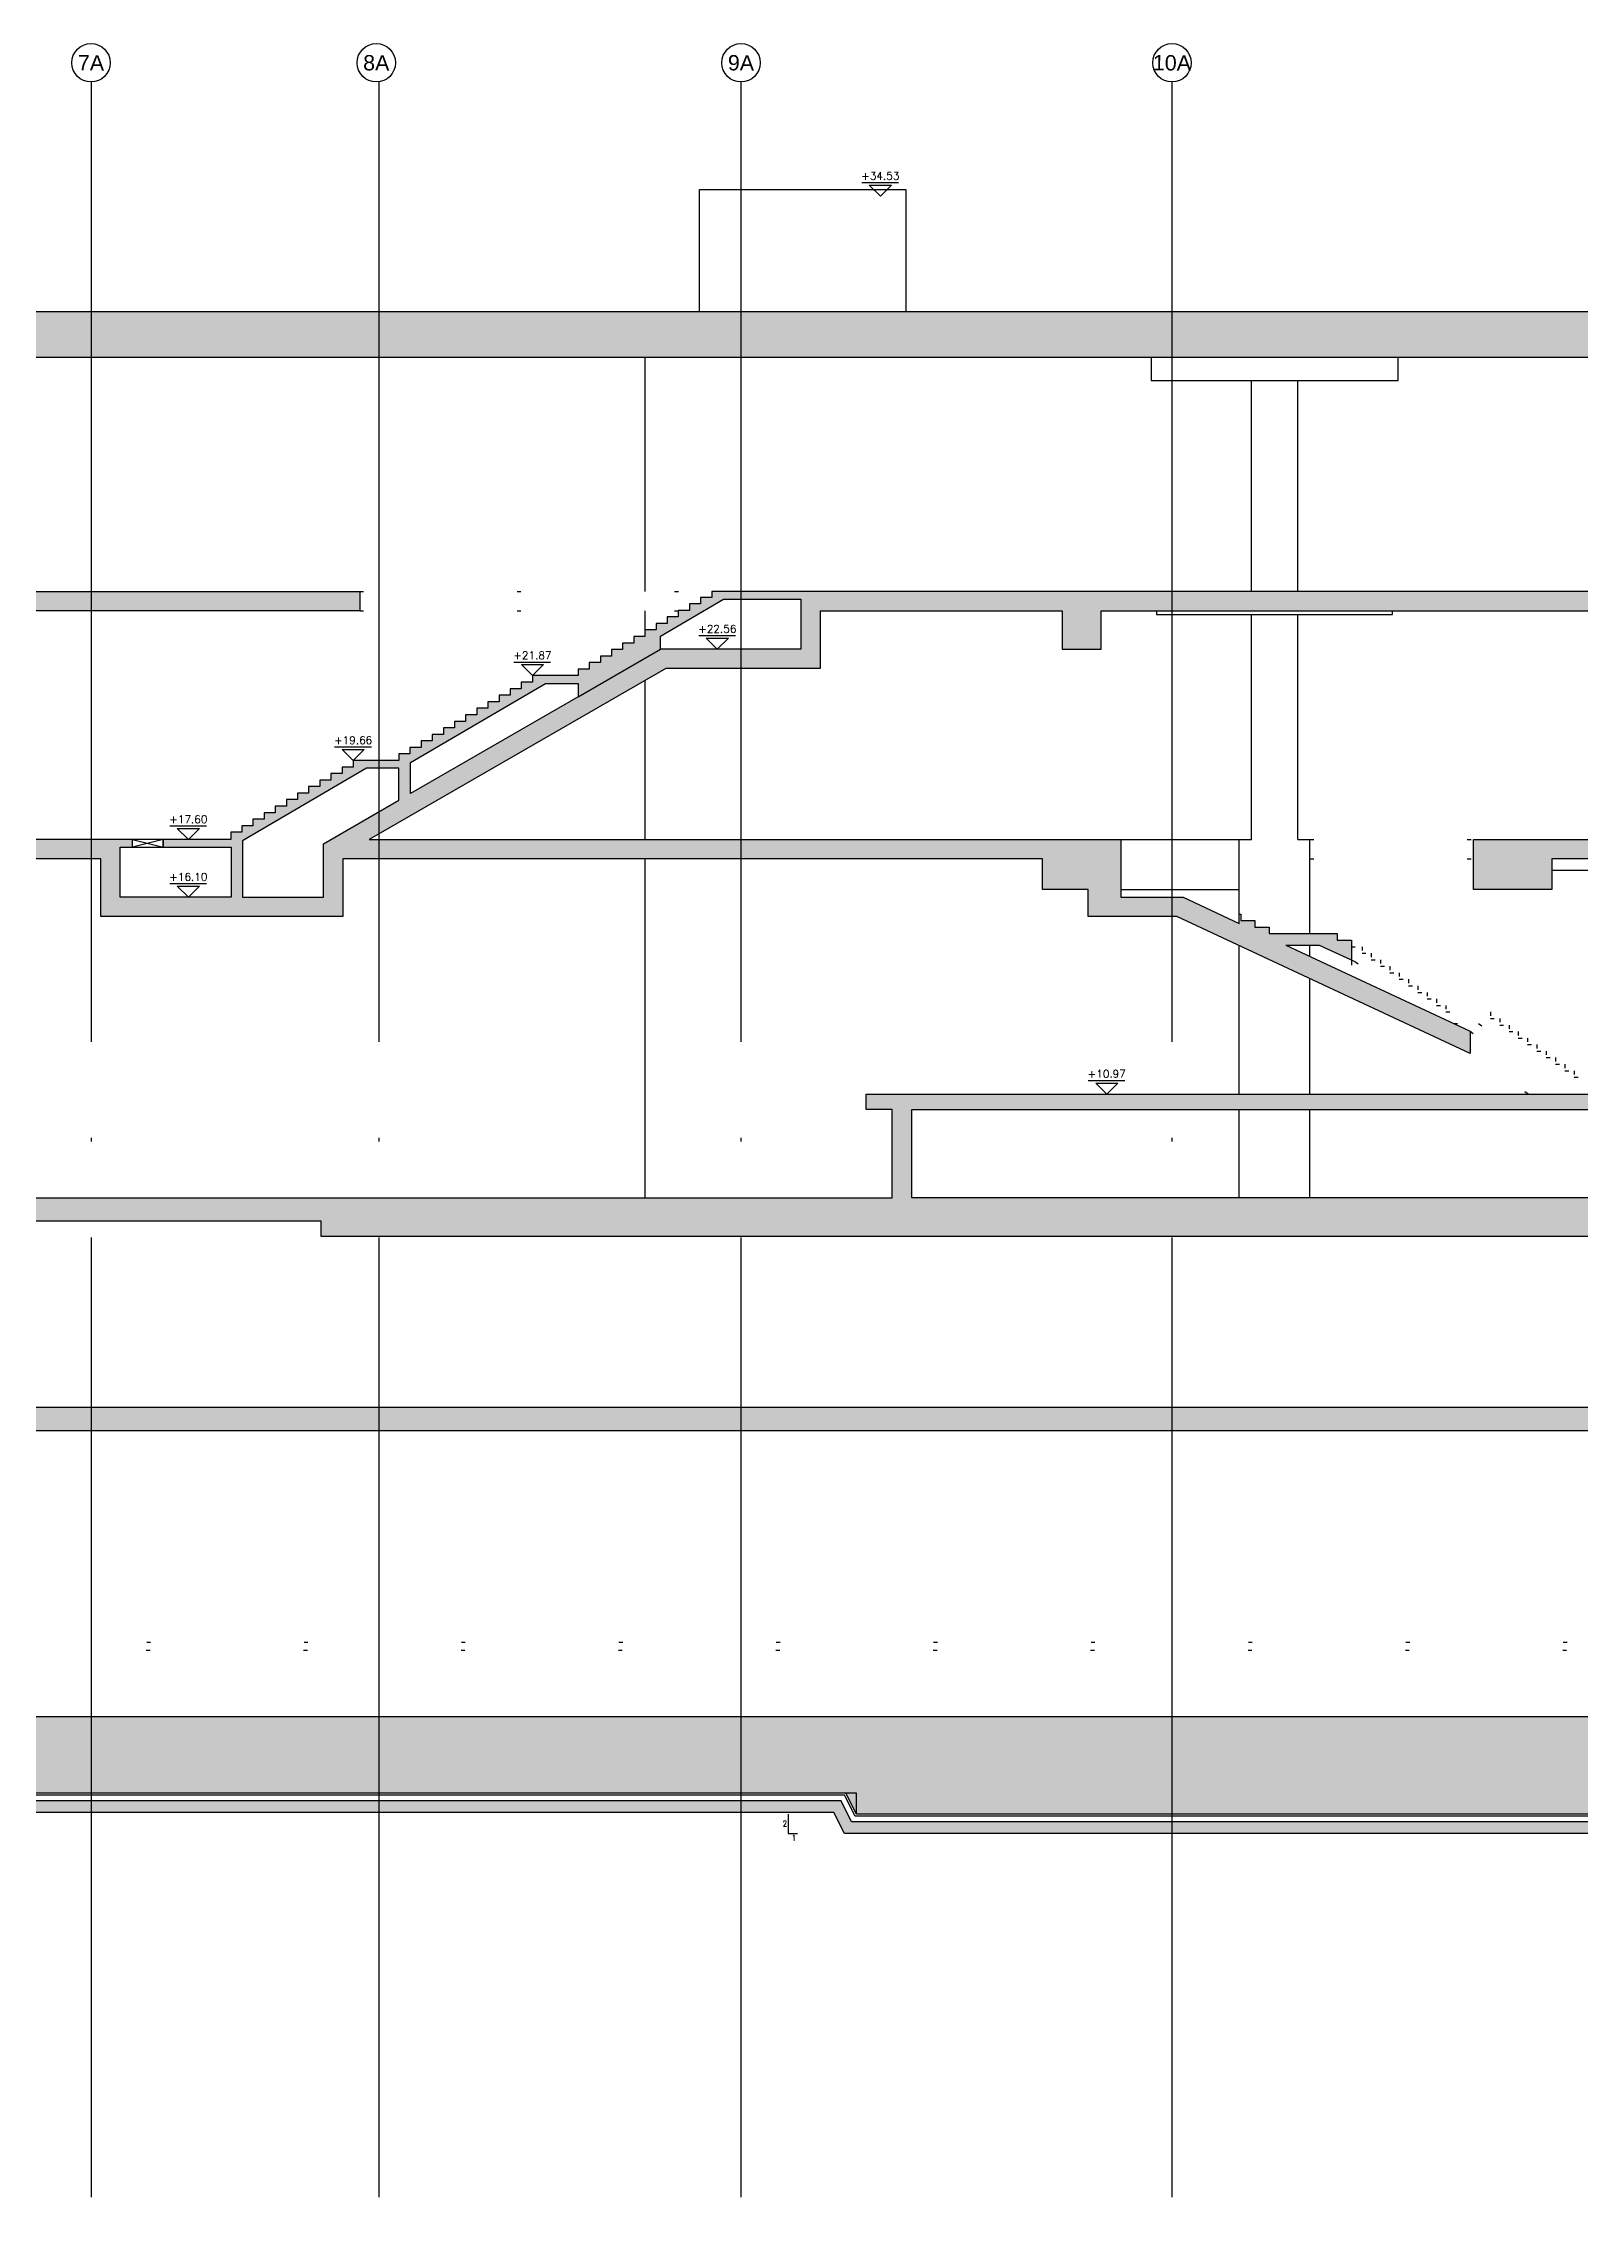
# Model space of a CAD drawing. Header units: millimetres. Extents: x 400382 to 401500, y 4543975 to 4544133.
# Drawn here: x 400957.5 to 400997.5, y 4544004.7 to 4544061.6 of the extents above; entities that cross this region are included whole.
import ezdxf
from ezdxf.enums import TextEntityAlignment as Align

# ---------------------------------------------------------------- set-up
doc = ezdxf.new("R2010")
doc.units = ezdxf.units.MM
for name, pattern in [('AKS', [3, 2.5, -0.25, 0, -0.25]), ('CIZGI', [0.4, 0.25, -0.15]), ('CONTINU', [0]), ('Dot', [4, 0, -4])]:
    doc.linetypes.add(name, pattern=pattern)
for name, color, linetype in [('aks prota', 2, 'AKS'), ('caks prota', 4, 'Continuous'), ('görünüş prota', 4, 'Continuous'), ('kesik prota', 2, 'CIZGI'), ('kesit prota', 1, 'Continuous'), ('kesit tarama prota', 252, 'Continuous'), ('kot prota', 4, 'Continuous'), ('PRT-CST-rc_level', 6, 'Continuous'), ('PRT-CST-rc_levermark', 4, 'Continuous'), ('st_s_not yazısı', 6, 'Continuous'), ('st_s_ölçü', 4, 'Continuous'), ('taks prota', 7, 'Continuous')]:
    doc.layers.add(name, color=color, linetype=linetype)
doc.styles.add('NOT', font='romanstw.shx')
doc.styles.add('OLCU', font='romanstw.shx')
doc.styles.add('TAKS', font='Arial Unicode.ttf')

# ---------------------------------------------------------------- blocks, each defined once
blk = doc.blocks.new('KOTK5')
at = {"layer": 'PRT-CST-rc_levermark'}
blk.add_line((217, 160), (-213, 160), dxfattribs=at)
blk.add_lwpolyline([(130, 130), (-130, 130), (0, 0)], close=True, dxfattribs=at)
at = {"layer": 'PRT-CST-rc_level', "style": 'OLCU'}
blk.add_attdef('000.00', text='', height=90, dxfattribs=at).set_placement((0, 193), align=Align.CENTER)

msp = doc.modelspace()

# ---------------------------------------------------------------- hatches: boundary and pattern name
at = {"layer": 'kesit tarama prota'}
h = msp.add_hatch(color=256, dxfattribs=at)
h.dxf.hatch_style = 1
h.paths.add_polyline_path([(401014.165, 4544054.579), (400934.388, 4544054.579), (400934.388, 4544056.519), (400929.785, 4544056.519), (400929.785, 4544054.579), (400908.962, 4544054.579), (400908.962, 4544023.829), (400908.562, 4544023.829), (400908.562, 4544023.429), (400910.962, 4544023.429), (400910.962, 4544025.429), (400919.062, 4544025.429), (400919.062, 4544024.129), (400926.598, 4544024.129), (400926.598, 4544025.429), (401010.462, 4544025.429), (401010.462, 4544024.759), (401014.545, 4544024.759), (401014.545, 4544025.159), (401013.865, 4544025.159), (401013.865, 4544040.319), (401014.165, 4544040.319), (401014.165, 4544040.819), (400994.725, 4544040.819), (400994.725, 4544039.519), (400996.767, 4544039.519), (400996.767, 4544040.319), (401010.462, 4544040.319), (401010.462, 4544031.489), (401000.68, 4544031.489), (401000.68, 4544033.789), (401001.37, 4544033.789), (401001.37, 4544034.189), (400978.903, 4544034.189), (400978.903, 4544033.789), (400979.584, 4544033.789), (400979.584, 4544031.489), (400937.71, 4544031.489), (400950.406, 4544038.819), (400953.775, 4544038.819), (400953.775, 4544040.319), (400958.97, 4544040.319), (400958.97, 4544038.819), (400965.27, 4544038.819), (400965.27, 4544040.319), (400983.495, 4544040.319), (400983.495, 4544039.519), (400984.687, 4544039.519), (400984.687, 4544038.819), (400986.995, 4544038.819), (400994.638, 4544035.249), (400994.638, 4544035.827), (400989.836, 4544038.069), (400990.707, 4544038.069), (400991.546, 4544037.684), (400991.546, 4544038.029), (400991.546, 4544038.199), (400991.175, 4544038.199), (400991.175, 4544038.369), (400989.403, 4544038.369), (400989.403, 4544038.539), (400989.032, 4544038.539), (400989.032, 4544038.709), (400988.622, 4544038.709), (400988.622, 4544038.637), (400987.16, 4544039.319), (400985.538, 4544039.319), (400985.538, 4544040.819), (400965.957, 4544040.819), (400973.682, 4544045.279), (400977.705, 4544045.279), (400977.705, 4544046.779), (400984.007, 4544046.779), (400984.007, 4544045.779), (400985.028, 4544045.779), (400985.028, 4544046.779), (401014.165, 4544046.779), (401014.165, 4544047.279), (400974.881, 4544047.279), (400974.881, 4544047.129), (400974.591, 4544047.129), (400974.591, 4544046.959), (400974.301, 4544046.959), (400974.301, 4544046.789), (400974.011, 4544046.789), (400974.011, 4544046.619), (400973.721, 4544046.619), (400973.721, 4544046.449), (400973.431, 4544046.449), (400973.431, 4544046.279), (400973.141, 4544046.279), (400973.141, 4544046.109), (400972.851, 4544046.109), (400972.851, 4544045.939), (400972.561, 4544045.939), (400972.561, 4544045.769), (400972.271, 4544045.769), (400972.271, 4544045.599), (400971.981, 4544045.599), (400971.981, 4544045.429), (400971.691, 4544045.429), (400971.691, 4544045.259), (400971.401, 4544045.259), (400971.401, 4544045.089), (400970.211, 4544045.089), (400970.211, 4544044.919), (400969.921, 4544044.919), (400969.921, 4544044.749), (400969.631, 4544044.749), (400969.631, 4544044.579), (400969.341, 4544044.579), (400969.341, 4544044.409), (400969.051, 4544044.409), (400969.051, 4544044.239), (400968.761, 4544044.239), (400968.761, 4544044.069), (400968.471, 4544044.069), (400968.471, 4544043.899), (400968.181, 4544043.899), (400968.181, 4544043.729), (400967.891, 4544043.729), (400967.891, 4544043.559), (400967.601, 4544043.559), (400967.601, 4544043.389), (400967.311, 4544043.389), (400967.311, 4544043.219), (400967.021, 4544043.219), (400967.021, 4544043.049), (400966.731, 4544043.049), (400966.731, 4544042.879), (400965.541, 4544042.879), (400965.541, 4544042.709), (400965.251, 4544042.709), (400965.251, 4544042.539), (400964.961, 4544042.539), (400964.961, 4544042.369), (400964.671, 4544042.369), (400964.671, 4544042.199), (400964.381, 4544042.199), (400964.381, 4544042.029), (400964.091, 4544042.029), (400964.091, 4544041.859), (400963.801, 4544041.859), (400963.801, 4544041.689), (400963.511, 4544041.689), (400963.511, 4544041.519), (400963.221, 4544041.519), (400963.221, 4544041.349), (400962.931, 4544041.349), (400962.931, 4544041.179), (400962.641, 4544041.179), (400962.641, 4544041.009), (400962.351, 4544041.009), (400962.351, 4544040.819), (400960.595, 4544040.819), (400960.595, 4544040.619), (400962.361, 4544040.619), (400962.361, 4544039.319), (400959.47, 4544039.319), (400959.47, 4544040.619), (400959.795, 4544040.619), (400959.795, 4544040.819), (400952.483, 4544040.819), (400952.483, 4544040.669), (400952.193, 4544040.669), (400952.193, 4544040.499), (400951.903, 4544040.499), (400951.903, 4544040.329), (400951.613, 4544040.329), (400951.613, 4544040.159), (400951.323, 4544040.159), (400951.323, 4544039.989), (400951.033, 4544039.989), (400951.033, 4544039.819), (400950.743, 4544039.819), (400950.743, 4544039.649), (400950.453, 4544039.649), (400950.453, 4544039.479), (400950.163, 4544039.479), (400950.163, 4544039.309), (400949.873, 4544039.309), (400949.873, 4544039.139), (400949.583, 4544039.139), (400949.583, 4544038.969), (400949.293, 4544038.969), (400949.293, 4544038.799), (400949.003, 4544038.799), (400949.003, 4544038.629), (400948.713, 4544038.629), (400948.713, 4544038.459), (400947.513, 4544038.459), (400947.513, 4544038.289), (400947.223, 4544038.289), (400947.223, 4544038.119), (400946.933, 4544038.119), (400946.933, 4544037.949), (400946.643, 4544037.949), (400946.643, 4544037.779), (400946.353, 4544037.779), (400946.353, 4544037.609), (400946.063, 4544037.609), (400946.063, 4544037.439), (400945.773, 4544037.439), (400945.773, 4544037.269), (400945.483, 4544037.269), (400945.483, 4544037.099), (400945.193, 4544037.099), (400945.193, 4544036.929), (400944.903, 4544036.929), (400944.903, 4544036.759), (400944.613, 4544036.759), (400944.613, 4544036.589), (400944.323, 4544036.589), (400944.323, 4544036.419), (400944.033, 4544036.419), (400944.033, 4544036.249), (400943.743, 4544036.249), (400943.743, 4544036.079), (400942.543, 4544036.079), (400942.543, 4544035.909), (400942.253, 4544035.909), (400942.253, 4544035.739), (400941.963, 4544035.739), (400941.963, 4544035.569), (400941.673, 4544035.569), (400941.673, 4544035.399), (400941.383, 4544035.399), (400941.383, 4544035.229), (400941.093, 4544035.229), (400941.093, 4544035.059), (400940.803, 4544035.059), (400940.803, 4544034.889), (400940.513, 4544034.889), (400940.513, 4544034.719), (400940.223, 4544034.719), (400940.223, 4544034.549), (400939.933, 4544034.549), (400939.933, 4544034.379), (400939.643, 4544034.379), (400939.643, 4544034.209), (400939.353, 4544034.209), (400939.353, 4544034.039), (400939.063, 4544034.039), (400939.063, 4544033.869), (400938.773, 4544033.869), (400938.773, 4544033.699), (400937.573, 4544033.699), (400937.573, 4544033.529), (400937.283, 4544033.529), (400937.283, 4544033.359), (400936.993, 4544033.359), (400936.993, 4544033.189), (400936.703, 4544033.189), (400936.703, 4544033.019), (400936.413, 4544033.019), (400936.413, 4544032.849), (400936.123, 4544032.849), (400936.123, 4544032.679), (400935.833, 4544032.679), (400935.833, 4544032.509), (400935.543, 4544032.509), (400935.543, 4544032.339), (400935.253, 4544032.339), (400935.253, 4544032.169), (400934.963, 4544032.169), (400934.963, 4544031.999), (400934.673, 4544031.999), (400934.673, 4544031.829), (400934.383, 4544031.829), (400934.383, 4544031.659), (400934.093, 4544031.659), (400934.093, 4544031.489), (400933.803, 4544031.489), (400933.803, 4544031.319), (400933.513, 4544031.319), (400933.513, 4544031.149), (400932.313, 4544031.149), (400932.313, 4544030.979), (400932.023, 4544030.979), (400932.023, 4544030.809), (400931.733, 4544030.809), (400931.733, 4544030.639), (400931.443, 4544030.639), (400931.443, 4544030.469), (400931.153, 4544030.469), (400931.153, 4544030.299), (400930.863, 4544030.299), (400930.863, 4544030.129), (400930.573, 4544030.129), (400930.573, 4544029.959), (400930.283, 4544029.959), (400930.283, 4544029.789), (400929.993, 4544029.789), (400929.993, 4544029.619), (400929.703, 4544029.619), (400929.703, 4544029.449), (400929.413, 4544029.449), (400929.413, 4544029.279), (400929.123, 4544029.279), (400929.123, 4544029.109), (400928.833, 4544029.109), (400928.833, 4544028.939), (400928.543, 4544028.939), (400928.543, 4544028.769), (400928.253, 4544028.769), (400928.253, 4544028.599), (400927.053, 4544028.599), (400927.053, 4544028.429), (400926.763, 4544028.429), (400926.763, 4544028.259), (400926.473, 4544028.259), (400926.473, 4544028.089), (400926.183, 4544028.089), (400926.183, 4544027.919), (400925.893, 4544027.919), (400925.893, 4544027.749), (400925.603, 4544027.749), (400925.603, 4544027.579), (400925.313, 4544027.579), (400925.313, 4544027.409), (400925.023, 4544027.409), (400925.023, 4544027.239), (400924.733, 4544027.239), (400924.733, 4544027.069), (400924.443, 4544027.069), (400924.443, 4544026.899), (400924.153, 4544026.899), (400924.153, 4544026.729), (400923.863, 4544026.729), (400923.863, 4544026.559), (400923.573, 4544026.559), (400923.573, 4544026.389), (400923.283, 4544026.389), (400923.283, 4544026.219), (400922.993, 4544026.219), (400922.993, 4544025.729), (400922.693, 4544025.729), (400922.693, 4544026.029), (400920.762, 4544026.029), (400920.762, 4544025.829), (400922.493, 4544025.829), (400922.493, 4544025.529), (400922.993, 4544025.529), (400922.993, 4544024.529), (400919.662, 4544024.529), (400919.662, 4544025.829), (400919.962, 4544025.829), (400919.962, 4544026.029), (400910.962, 4544026.029), (400910.962, 4544030.889), (400922.612, 4544030.889), (400922.612, 4544030.489), (400923.812, 4544030.489), (400923.812, 4544031.489), (400910.462, 4544031.489), (400910.462, 4544040.319), (400918.012, 4544040.319), (400918.012, 4544038.819), (400922.745, 4544038.819), (400925.343, 4544040.319), (400939.112, 4544040.319), (400939.112, 4544039.619), (400939.712, 4544039.619), (400939.712, 4544040.819), (400926.209, 4544040.819), (400933.934, 4544045.279), (400937.897, 4544045.279), (400937.897, 4544046.779), (400965.712, 4544046.779), (400965.712, 4544047.279), (400935.093, 4544047.279), (400935.093, 4544047.129), (400934.803, 4544047.129), (400934.803, 4544046.959), (400934.513, 4544046.959), (400934.513, 4544046.789), (400934.223, 4544046.789), (400934.223, 4544046.619), (400933.933, 4544046.619), (400933.933, 4544046.449), (400933.643, 4544046.449), (400933.643, 4544046.279), (400933.353, 4544046.279), (400933.353, 4544046.109), (400933.063, 4544046.109), (400933.063, 4544045.939), (400932.773, 4544045.939), (400932.773, 4544045.769), (400932.483, 4544045.769), (400932.483, 4544045.599), (400932.193, 4544045.599), (400932.193, 4544045.429), (400931.903, 4544045.429), (400931.903, 4544045.259), (400931.613, 4544045.259), (400931.613, 4544045.089), (400930.413, 4544045.089), (400930.413, 4544044.919), (400930.123, 4544044.919), (400930.123, 4544044.749), (400929.833, 4544044.749), (400929.833, 4544044.579), (400929.543, 4544044.579), (400929.543, 4544044.409), (400929.253, 4544044.409), (400929.253, 4544044.239), (400928.963, 4544044.239), (400928.963, 4544044.069), (400928.673, 4544044.069), (400928.673, 4544043.899), (400928.383, 4544043.899), (400928.383, 4544043.729), (400928.093, 4544043.729), (400928.093, 4544043.559), (400927.803, 4544043.559), (400927.803, 4544043.389), (400927.513, 4544043.389), (400927.513, 4544043.219), (400927.223, 4544043.219), (400927.223, 4544043.049), (400926.933, 4544043.049), (400926.933, 4544042.879), (400925.733, 4544042.879), (400925.733, 4544042.709), (400925.443, 4544042.709), (400925.443, 4544042.539), (400925.153, 4544042.539), (400925.153, 4544042.369), (400924.863, 4544042.369), (400924.863, 4544042.199), (400924.573, 4544042.199), (400924.573, 4544042.029), (400924.283, 4544042.029), (400924.283, 4544041.859), (400923.993, 4544041.859), (400923.993, 4544041.689), (400923.703, 4544041.689), (400923.703, 4544041.519), (400923.413, 4544041.519), (400923.413, 4544041.349), (400923.123, 4544041.349), (400923.123, 4544041.179), (400922.833, 4544041.179), (400922.833, 4544041.009), (400922.543, 4544041.009), (400922.543, 4544040.819), (400920.762, 4544040.819), (400920.762, 4544040.619), (400922.553, 4544040.619), (400922.553, 4544039.319), (400918.512, 4544039.319), (400918.512, 4544040.319), (400919.662, 4544040.319), (400919.662, 4544040.619), (400919.962, 4544040.619), (400919.962, 4544040.819), (400910.462, 4544040.819), (400910.462, 4544046.779), (400922.612, 4544046.779), (400922.612, 4544046.279), (400923.212, 4544046.279), (400923.212, 4544047.279), (400910.462, 4544047.279), (400910.462, 4544053.379), (400930.285, 4544053.379), (400930.285, 4544056.019), (400933.888, 4544056.019), (400933.888, 4544053.379), (401014.165, 4544053.379)])
h.paths.add_polyline_path([(400937.397, 4544047.079), (400937.397, 4544045.779), (400933.185, 4544045.779), (400935.403, 4544047.079)], flags=16)
h.paths.add_polyline_path([(400931.623, 4544044.889), (400931.623, 4544044.522), (400927.243, 4544041.993), (400927.243, 4544042.829), (400930.757, 4544044.889)], flags=16)
h.paths.add_polyline_path([(400950.575, 4544039.319), (400952.793, 4544040.619), (400953.275, 4544040.619), (400953.275, 4544039.319)], flags=16)
h.paths.add_polyline_path([(400942.887, 4544035.879), (400943.743, 4544035.879), (400943.743, 4544035.55), (400939.073, 4544032.853), (400939.073, 4544033.643)], flags=16)
h.paths.add_polyline_path([(400926.943, 4544042.679), (400926.943, 4544041.82), (400922.853, 4544039.459), (400922.853, 4544040.789), (400926.077, 4544042.679)], flags=16)
h.paths.add_polyline_path([(400938.773, 4544033.499), (400938.773, 4544032.68), (400936.71, 4544031.489), (400935.055, 4544031.489), (400935.055, 4544031.822), (400937.917, 4544033.499)], flags=16)
h.paths.add_polyline_path([(400964.697, 4544030.889), (400964.697, 4544030.489), (401010.462, 4544030.489), (401010.462, 4544026.029), (400926.598, 4544026.029), (400935.016, 4544030.889), (400937.712, 4544030.889), (400937.712, 4544030.489), (400938.312, 4544030.489), (400938.312, 4544030.889)], flags=16)
h.paths.add_polyline_path([(400933.523, 4544030.949), (400933.523, 4544030.605), (400928.553, 4544027.735), (400928.553, 4544028.543), (400932.657, 4544030.949)], flags=16)
h.paths.add_polyline_path([(400962.661, 4544040.789), (400965.885, 4544042.679), (400966.731, 4544042.679), (400966.731, 4544041.843), (400964.77, 4544040.711), (400964.77, 4544039.319), (400962.661, 4544039.319)], flags=16)
h.paths.add_polyline_path([(400967.031, 4544042.823), (400970.555, 4544044.889), (400971.401, 4544044.889), (400971.401, 4544044.539), (400967.031, 4544042.016)], flags=16)
h.paths.add_polyline_path([(400928.253, 4544028.399), (400928.253, 4544027.562), (400925.798, 4544026.145), (400925.798, 4544024.529), (400923.293, 4544024.529), (400923.293, 4544025.993), (400927.397, 4544028.399)], flags=16)
h.paths.add_polyline_path([(400973.548, 4544046.116), (400975.191, 4544047.079), (400977.205, 4544047.079), (400977.205, 4544045.779), (400973.548, 4544045.779)], flags=16)
h.paths.add_polyline_path([(400980.094, 4544033.789), (401000.17, 4544033.789), (401000.17, 4544031.489), (400980.094, 4544031.489)], flags=16)
h = msp.add_hatch(color=256, dxfattribs=at)
h.dxf.hatch_style = 1
h.paths.add_polyline_path([(401014.545, 4544017.187), (401013.865, 4544017.187), (401013.865, 4544017.979), (400910.598, 4544017.979), (400910.462, 4544017.979), (400910.462, 4544017.979), (400908.962, 4544017.979), (400908.962, 4544016.979), (400908.562, 4544016.979), (400908.562, 4544016.579), (400908.962, 4544016.579), (400908.962, 4544015.979), (400978.373, 4544015.979), (400978.648, 4544015.429), (401001.615, 4544015.429), (401001.89, 4544015.979), (401013.865, 4544015.979), (401013.865, 4544016.787), (401014.545, 4544016.787)])
h = msp.add_hatch(dxfattribs=at)
h.set_pattern_fill('AR-CONC', color=253, scale=0.001)
h.set_pattern_definition([(50, (401082.28934, 4543709.78751), (0.18218467, -0.015939086), [0.01905, -0.20955]), (355, (401082.28934, 4543709.7875), (-0.03524342, 0.19105685), [0.01524, -0.16764058]), (100.451445, (401082.30452, 4543709.78618), (0.14694125, 0.17511775), [0.01619001, -0.17809024]), (46.1842, (401082.28934, 4543709.8383), (0.27107904, -0.04204233), [0.028575, -0.314325]), (96.63556, (401082.31193, 4543709.8348), (0.23740413, 0.24742612), [0.02428502, -0.2671356]), (351.18415, (401082.28934, 4543709.8383), (0.23740413, 0.24742612), [0.02285997, -0.25145973]), (21, (401082.31474, 4543709.82561), (0.15161439, -0.1022652), [0.01905, -0.20955]), (326, (401082.31474, 4543709.8256), (0.06180203, 0.18418797), [0.01524, -0.16764]), (71.451445, (401082.32738, 4543709.81709), (0.21341642, 0.08192277), [0.01619001, -0.17808994]), (37.5, (401082.28934, 4543709.78751), (0.003088603, 0.084555039), [0, -0.165608, 0, -0.17018, 0, -0.168275]), (7.5, (401082.28934, 4543709.78751), (0.066819663, 0.100180575), [0, -0.097028, 0, -0.161798, 0, -0.064135]), (327.5, (401082.2327, 4543709.78751), (0.135590595, -0.005728744), [0, -0.0635, 0, -0.19812, 0, -0.26289]), (317.5, (401082.2073, 4543709.78751), (0.14812918, 0.02542649), [0, -0.08255, 0, -0.131572, 0, -0.18669])])
h.paths.add_polyline_path([(401001.924, 4544014.929), (401002.199, 4544015.479), (401014.665, 4544015.479), (401014.665, 4544015.779), (401002.014, 4544015.779), (401001.739, 4544015.229), (400978.524, 4544015.229), (400978.249, 4544015.779), (400908.162, 4544015.779), (400908.162, 4544015.479), (400978.064, 4544015.479), (400978.339, 4544014.929)])

# ---------------------------------------------------------------- linework, layer by layer
at = {"layer": 'aks prota', "ltscale": 10}
for p, q in [((400958.712, 4544060.553), (400958.712, 4544004.747)), ((400966.212, 4544060.553), (400966.212, 4544004.747)), ((400975.643, 4544060.553), (400975.643, 4544004.747)), ((400986.869, 4544060.553), (400986.869, 4544004.747))]:
    msp.add_line(p, q, dxfattribs=at)
at = {"layer": 'caks prota', "ltscale": 0.05}
for centre in [(400958.712, 4544061.053), (400966.143, 4544061.053), (400975.643, 4544061.053), (400986.869, 4544061.053)]:
    msp.add_circle(centre, 0.5, dxfattribs=at)
at = {"layer": 'görünüş prota', "color": 4}
for p, q in [((400973.149, 4544047.279), (400973.149, 4544053.379)), ((400988.945, 4544047.279), (400988.945, 4544052.779)), ((400990.145, 4544047.279), (400990.145, 4544052.779)), ((400973.149, 4544046.279), (400973.149, 4544046.779)), ((400988.945, 4544040.819), (400988.945, 4544046.679)), ((400990.145, 4544040.819), (400990.145, 4544046.679)), ((400973.149, 4544045.549), (400973.149, 4544045.554)), ((400973.149, 4544040.819), (400973.149, 4544044.971)), ((400988.622, 4544038.637), (400988.622, 4544040.819)), ((400990.462, 4544038.369), (400990.462, 4544040.819)), ((400973.149, 4544031.489), (400973.149, 4544040.319)), ((400988.622, 4544034.189), (400988.622, 4544038.059)), ((400990.462, 4544037.777), (400990.462, 4544038.069)), ((400990.462, 4544034.189), (400990.462, 4544037.2)), ((400988.622, 4544031.489), (400988.622, 4544033.789)), ((400990.462, 4544031.489), (400990.462, 4544033.789))]:
    msp.add_line(p, q, dxfattribs=at)
at = {"layer": 'görünüş prota', "color": 4, "linetype": 'Dot'}
for p, q in [((400910.951, 4544019.709), (401010.452, 4544019.709)), ((400910.962, 4544019.909), (401010.462, 4544019.909))]:
    msp.add_line(p, q, dxfattribs=at)
at = {"layer": 'görünüş prota', "color": 4}
for points in [[(400974.565, 4544054.579), (400974.565, 4544057.749), (400979.933, 4544057.749), (400979.933, 4544054.579)], [(400986.332, 4544053.379), (400986.332, 4544052.779), (400992.758, 4544052.779), (400992.758, 4544053.379)], [(400986.469, 4544046.779), (400986.469, 4544046.679), (400992.615, 4544046.679), (400992.615, 4544046.779)], [(400960.595, 4544040.819), (400959.795, 4544040.819)], [(400959.795, 4544040.619), (400960.595, 4544040.619)], [(400985.538, 4544040.819), (400988.945, 4544040.819)], [(400990.145, 4544040.819), (400990.462, 4544040.819)], [(400996.767, 4544040.019), (401010.462, 4544040.019)], [(400985.538, 4544039.519), (400988.622, 4544039.519)]]:
    msp.add_lwpolyline(points, dxfattribs=at)
at = {"layer": 'görünüş prota', "color": 4, "linetype": 'Dot'}
for points in [[(400965.712, 4544047.279), (400974.881, 4544047.279)], [(400965.712, 4544046.779), (400974.011, 4544046.779)], [(400990.462, 4544040.819), (400994.725, 4544040.819)], [(400990.462, 4544040.319), (400994.725, 4544040.319)], [(400991.546, 4544038.029), (400991.82, 4544038.029), (400991.82, 4544037.859), (400992.062, 4544037.859), (400992.062, 4544037.689), (400992.305, 4544037.689), (400992.305, 4544037.519), (400992.548, 4544037.519), (400992.548, 4544037.349), (400992.79, 4544037.349), (400992.79, 4544037.179), (400993.033, 4544037.179), (400993.033, 4544037.009), (400993.276, 4544037.009), (400993.276, 4544036.839), (400993.518, 4544036.839), (400993.518, 4544036.669), (400993.761, 4544036.669), (400993.761, 4544036.499), (400994.004, 4544036.499), (400994.004, 4544036.329), (400995.164, 4544036.329), (400995.164, 4544036.159), (400995.407, 4544036.159), (400995.407, 4544035.989), (400995.649, 4544035.989), (400995.649, 4544035.819), (400995.892, 4544035.819), (400995.892, 4544035.649), (400996.135, 4544035.649), (400996.135, 4544035.479), (400996.378, 4544035.479), (400996.378, 4544035.309), (400996.62, 4544035.309), (400996.62, 4544035.139), (400996.863, 4544035.139), (400996.863, 4544034.969), (400997.106, 4544034.969), (400997.106, 4544034.799), (400997.348, 4544034.799), (400997.348, 4544034.629), (400997.591, 4544034.629)], [(400991.635, 4544037.644), (400993.411, 4544036.4)], [(400994.204, 4544036.029), (400994.857, 4544036.029), (400997.484, 4544034.189)], [(400994.638, 4544035.827), (400996.953, 4544034.189)], [(400996.144, 4544034.189), (400994.638, 4544035.249)]]:
    msp.add_lwpolyline(points, dxfattribs=at)
at = {"layer": 'görünüş prota'}
for points in [[(401014.665, 4544015.929), (401001.921, 4544015.929), (401001.646, 4544015.379), (400978.617, 4544015.379), (400978.342, 4544015.929), (400908.162, 4544015.929)], [(401014.665, 4544015.779), (401002.014, 4544015.779), (401001.739, 4544015.229), (400978.524, 4544015.229), (400978.249, 4544015.779), (400908.162, 4544015.779)], [(401014.665, 4544015.479), (401002.199, 4544015.479), (401001.924, 4544014.929), (400978.339, 4544014.929), (400978.064, 4544015.479), (400908.162, 4544015.479)]]:
    msp.add_lwpolyline(points, dxfattribs=at)
at = {"layer": 'kesik prota', "ltscale": 10}
for points in [[(400971.401, 4544044.539), (400973.548, 4544045.779)], [(400959.795, 4544040.819), (400960.595, 4544040.619), (400960.595, 4544040.819), (400959.795, 4544040.619), (400959.795, 4544040.819)], [(400978.648, 4544015.429), (400978.648, 4544015.979), (400978.373, 4544015.979)]]:
    msp.add_lwpolyline(points, dxfattribs=at)
at = {"layer": 'kesit prota', "color": 1}
msp.add_line((400926.598, 4544025.429), (401010.462, 4544025.429), dxfattribs=at)
for points in [[(400908.962, 4544054.579), (400929.785, 4544054.579), (400929.785, 4544056.519), (400934.388, 4544056.519), (400934.388, 4544054.579), (401014.165, 4544054.579), (401014.165, 4544053.379), (400933.888, 4544053.379), (400933.888, 4544056.019)], [(400935.093, 4544047.279), (400965.712, 4544047.279), (400965.712, 4544046.779), (400937.897, 4544046.779)], [(401014.165, 4544047.279), (400974.881, 4544047.279), (400974.881, 4544047.129), (400974.591, 4544047.129), (400974.591, 4544046.959), (400974.301, 4544046.959), (400974.301, 4544046.789), (400974.011, 4544046.789), (400974.011, 4544046.619), (400973.721, 4544046.619), (400973.721, 4544046.449), (400973.431, 4544046.449), (400973.431, 4544046.279), (400973.141, 4544046.279), (400973.141, 4544046.109), (400972.851, 4544046.109), (400972.851, 4544045.939), (400972.561, 4544045.939), (400972.561, 4544045.769), (400972.271, 4544045.769), (400972.271, 4544045.599), (400971.981, 4544045.599), (400971.981, 4544045.429), (400971.691, 4544045.429), (400971.691, 4544045.259), (400971.401, 4544045.259), (400971.401, 4544045.089), (400970.211, 4544045.089), (400970.211, 4544044.919), (400969.921, 4544044.919), (400969.921, 4544044.749), (400969.631, 4544044.749), (400969.631, 4544044.579), (400969.341, 4544044.579), (400969.341, 4544044.409), (400969.051, 4544044.409), (400969.051, 4544044.239), (400968.761, 4544044.239), (400968.761, 4544044.069), (400968.471, 4544044.069), (400968.471, 4544043.899), (400968.181, 4544043.899), (400968.181, 4544043.729), (400967.891, 4544043.729), (400967.891, 4544043.559), (400967.601, 4544043.559), (400967.601, 4544043.389), (400967.311, 4544043.389), (400967.311, 4544043.219), (400967.021, 4544043.219), (400967.021, 4544043.049), (400966.731, 4544043.049), (400966.731, 4544042.879), (400965.541, 4544042.879), (400965.541, 4544042.709), (400965.251, 4544042.709), (400965.251, 4544042.539), (400964.961, 4544042.539), (400964.961, 4544042.369), (400964.671, 4544042.369), (400964.671, 4544042.199), (400964.381, 4544042.199), (400964.381, 4544042.029), (400964.091, 4544042.029), (400964.091, 4544041.859), (400963.801, 4544041.859), (400963.801, 4544041.689), (400963.511, 4544041.689), (400963.511, 4544041.519), (400963.221, 4544041.519), (400963.221, 4544041.349), (400962.931, 4544041.349), (400962.931, 4544041.179), (400962.641, 4544041.179), (400962.641, 4544041.009), (400962.351, 4544041.009), (400962.351, 4544040.819), (400960.595, 4544040.819), (400960.595, 4544040.619), (400962.361, 4544040.619), (400962.361, 4544039.319), (400959.47, 4544039.319), (400959.47, 4544040.619), (400959.795, 4544040.619), (400959.795, 4544040.819), (400952.483, 4544040.819)], [(400977.705, 4544046.779), (400977.705, 4544045.279), (400973.682, 4544045.279), (400965.957, 4544040.819), (400985.538, 4544040.819), (400985.538, 4544039.319), (400987.16, 4544039.319), (400988.622, 4544038.637)], [(400977.705, 4544046.779), (400984.007, 4544046.779), (400984.007, 4544045.779), (400985.028, 4544045.779), (400985.028, 4544046.779), (401014.165, 4544046.779)], [(400937.71, 4544031.489), (400979.584, 4544031.489), (400979.584, 4544033.789), (400978.903, 4544033.789), (400978.903, 4544034.189), (401001.37, 4544034.189), (401001.37, 4544033.789), (401000.68, 4544033.789), (401000.68, 4544031.489), (401010.462, 4544031.489), (401010.462, 4544040.319), (400996.767, 4544040.319), (400996.767, 4544039.519), (400994.725, 4544039.519), (400994.725, 4544040.819), (401014.165, 4544040.819), (401014.165, 4544040.319), (401013.865, 4544040.319), (401013.865, 4544025.159)], [(400989.836, 4544038.069), (400994.638, 4544035.827), (400994.638, 4544035.249), (400986.995, 4544038.819), (400984.687, 4544038.819), (400984.687, 4544039.519), (400983.495, 4544039.519), (400983.495, 4544040.319), (400965.27, 4544040.319), (400965.27, 4544038.819), (400958.97, 4544038.819), (400958.97, 4544040.319), (400953.775, 4544040.319)], [(400988.622, 4544038.879), (400988.661, 4544038.879), (400988.661, 4544038.709), (400989.032, 4544038.709), (400989.032, 4544038.539), (400989.403, 4544038.539), (400989.403, 4544038.369), (400991.175, 4544038.369), (400991.175, 4544038.199), (400991.546, 4544038.199), (400991.546, 4544038.029)], [(400989.836, 4544038.069), (400990.707, 4544038.069), (400991.635, 4544037.644)], [(400937.712, 4544030.889), (400937.712, 4544030.489), (400938.312, 4544030.489), (400938.312, 4544030.889), (400964.697, 4544030.889), (400964.697, 4544030.489), (401010.462, 4544030.489), (401010.462, 4544026.029), (400926.598, 4544026.029), (400935.016, 4544030.889), (400937.712, 4544030.889)], [(400908.962, 4544016.579), (400908.562, 4544016.579), (400908.562, 4544016.979), (400908.962, 4544016.979), (400908.962, 4544017.979), (400910.462, 4544017.979), (400910.462, 4544017.979), (401013.865, 4544017.979), (401013.865, 4544017.187), (401014.545, 4544017.187), (401014.545, 4544016.787), (401013.865, 4544016.787), (401013.865, 4544015.979), (401001.89, 4544015.979), (401001.615, 4544015.429), (400978.648, 4544015.429)], [(400978.648, 4544015.429), (400978.373, 4544015.979), (400908.962, 4544015.979), (400908.962, 4544016.579)]]:
    msp.add_lwpolyline(points, dxfattribs=at)
at = {"layer": 'kesit prota'}
for points in [[(400973.548, 4544046.116), (400975.191, 4544047.079), (400977.205, 4544047.079), (400977.205, 4544045.779), (400973.548, 4544045.779), (400973.548, 4544046.116)], [(400971.401, 4544044.889), (400971.401, 4544044.539), (400967.031, 4544042.016), (400967.031, 4544042.823), (400970.555, 4544044.889), (400971.401, 4544044.889)], [(400988.622, 4544038.637), (400988.622, 4544038.879)]]:
    msp.add_lwpolyline(points, dxfattribs=at)
at = {"layer": 'kesit prota', "color": 1}
for points in [[(400966.731, 4544041.843), (400966.731, 4544042.679), (400965.885, 4544042.679), (400962.661, 4544040.789), (400962.661, 4544039.319), (400964.77, 4544039.319), (400964.77, 4544040.711)], [(400980.094, 4544033.789), (401000.17, 4544033.789), (401000.17, 4544031.489), (400980.094, 4544031.489)]]:
    msp.add_lwpolyline(points, close=True, dxfattribs=at)
at = {"layer": 'kesit tarama prota'}
msp.add_lwpolyline([(400991.546, 4544038.029), (400991.546, 4544037.548)], dxfattribs=at)
at = {"layer": 'st_s_ölçü', "ltscale": 0.1}
msp.add_lwpolyline([(400976.868, 4544015.429), (400976.868, 4544014.929), (400977.118, 4544014.929)], dxfattribs=at)

# ---------------------------------------------------------------- block references
at = {"layer": 'kot prota', "linetype": 'CONTINU', "ltscale": 0.1}
ref = msp.add_blockref('KOTK5', (400979.273, 4544057.579), dxfattribs=dict(at, xscale=-0.002222222222222222, yscale=0.002222222222222222, zscale=0.002222222222222222, rotation=359.9999999999229))
ref.add_attrib('000.00', '+34.53', dxfattribs={"layer": 'PRT-CST-rc_level', "height": 0.2, "style": 'OLCU'}).set_placement((400979.273, 4544058.008), align=Align.CENTER)
ref = msp.add_blockref('KOTK5', (400975.026, 4544045.779), dxfattribs=dict(at, xscale=-0.002222222222222222, yscale=0.002222222222222222, zscale=0.002222222222222222, rotation=359.9999999999229))
ref.add_attrib('000.00', '+22.56', dxfattribs={"layer": 'PRT-CST-rc_level', "height": 0.2, "style": 'OLCU'}).set_placement((400975.026, 4544046.208), align=Align.CENTER)
ref = msp.add_blockref('KOTK5', (400970.211, 4544045.089), dxfattribs=dict(at, xscale=-0.002222222222222222, yscale=0.002222222222222222, zscale=0.002222222222222222, rotation=359.9999999999229))
ref.add_attrib('000.00', '+21.87', dxfattribs={"layer": 'PRT-CST-rc_level', "height": 0.2, "style": 'OLCU'}).set_placement((400970.211, 4544045.518), align=Align.CENTER)
ref = msp.add_blockref('KOTK5', (400965.541, 4544042.879), dxfattribs=dict(at, xscale=-0.002222222222222222, yscale=0.002222222222222222, zscale=0.002222222222222222, rotation=359.9999999999229))
ref.add_attrib('000.00', '+19.66', dxfattribs={"layer": 'PRT-CST-rc_level', "height": 0.2, "style": 'OLCU'}).set_placement((400965.541, 4544043.308), align=Align.CENTER)
ref = msp.add_blockref('KOTK5', (400961.248, 4544040.819), dxfattribs=dict(at, xscale=-0.002222222222222222, yscale=0.002222222222222222, zscale=0.002222222222222222, rotation=359.9999999999229))
ref.add_attrib('000.00', '+17.60', dxfattribs={"layer": 'PRT-CST-rc_level', "height": 0.2, "style": 'OLCU'}).set_placement((400961.248, 4544041.248), align=Align.CENTER)
ref = msp.add_blockref('KOTK5', (400961.248, 4544039.319), dxfattribs=dict(at, xscale=-0.002222222222222222, yscale=0.002222222222222222, zscale=0.002222222222222222, rotation=359.9999999999229))
ref.add_attrib('000.00', '+16.10', dxfattribs={"layer": 'PRT-CST-rc_level', "height": 0.2, "style": 'OLCU'}).set_placement((400961.248, 4544039.748), align=Align.CENTER)
ref = msp.add_blockref('KOTK5', (400985.171, 4544034.189), dxfattribs=dict(at, xscale=-0.002222222222222222, yscale=0.002222222222222222, zscale=0.002222222222222222, rotation=359.9999999999229))
ref.add_attrib('000.00', '+10.97', dxfattribs={"layer": 'PRT-CST-rc_level', "height": 0.2, "style": 'OLCU'}).set_placement((400985.171, 4544034.618), align=Align.CENTER)

# ---------------------------------------------------------------- texts
at = {"layer": 'st_s_not yazısı', "ltscale": 0.05, "style": 'NOT', "width": 0.8}
for s, p in [('2', (400976.733, 4544015.113)), ('1', (400976.968, 4544014.736))]:
    msp.add_text(s, height=0.15, dxfattribs=at).set_placement(p)
at = {"layer": 'taks prota', "style": 'TAKS'}
for s, p in [('7A', (400958.712, 4544061.053)), ('8A', (400966.143, 4544061.053)), ('9A', (400975.643, 4544061.053)), ('10A', (400986.869, 4544061.053))]:
    msp.add_text(s, height=0.4, rotation=359.5052, dxfattribs=at).set_placement(p, align=Align.MIDDLE_CENTER)

doc.saveas('drawing.dxf')
